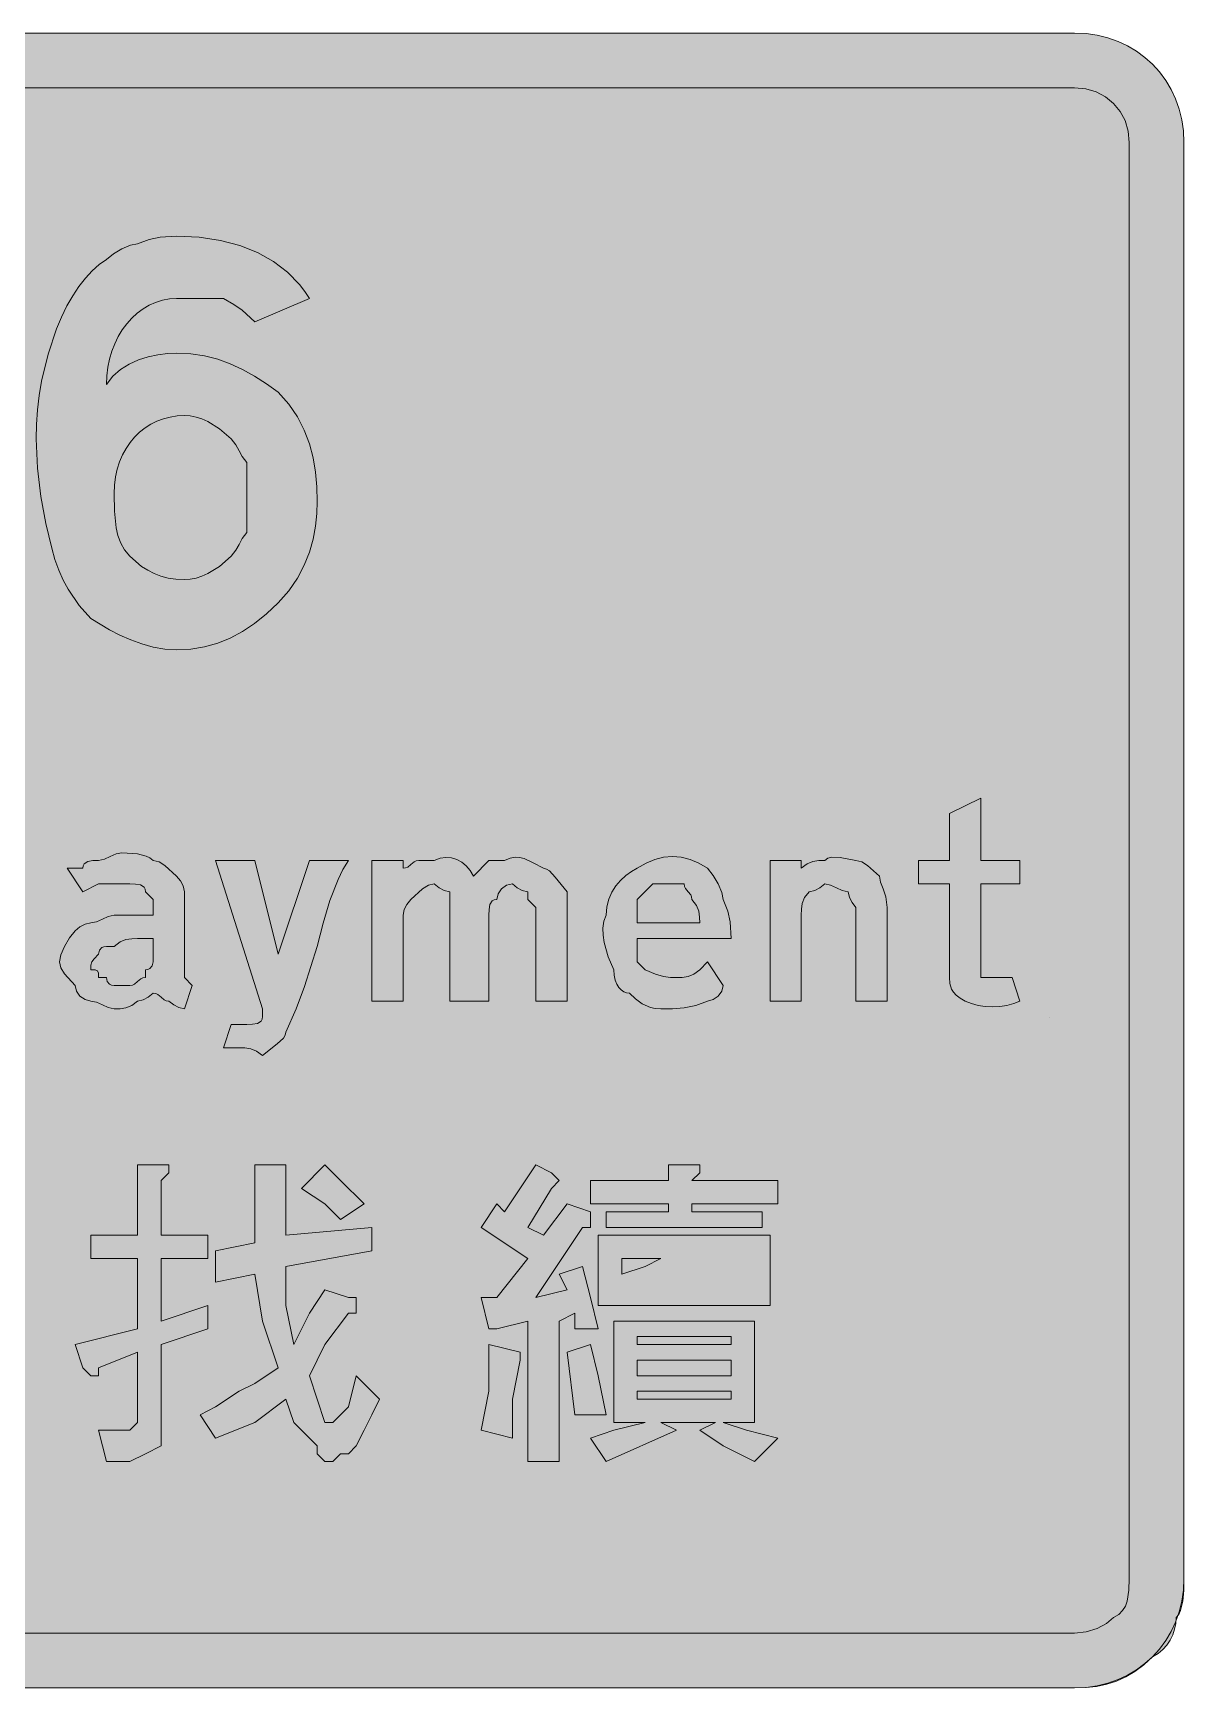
# Model space of a CAD drawing. Header units: metres. Extents: x 106 to 460, y 8 to 263.
# Drawn here: x 283 to 459.9, y 8.4 to 262.8 of the extents above; entities that cross this region are included whole.
import ezdxf

# ---------------------------------------------------------------- set-up
doc = ezdxf.new("R2010")
doc.units = ezdxf.units.M
for name, color, linetype, true_color in [('FILL_BLUE_0000FF', 7, 'Continuous', 0x0000ff), ('FILL_WHITE_FFFFFF', 7, 'Continuous', 0xffffff), ('STROKE_BLUE_0000FF', 7, 'Continuous', 0x0000ff), ('STROKE_WHITE_FFFFFF', 7, 'Continuous', 0xffffff)]:
    doc.layers.add(name, color=color, linetype=linetype, true_color=true_color)

msp = doc.modelspace()

# ---------------------------------------------------------------- hatches: boundary and pattern name
at = {"layer": 'FILL_BLUE_0000FF', "true_color": 0x0000ff}
h = msp.add_hatch(color=7, dxfattribs=at)
h.dxf.hatch_style = 1
h.paths.add_polyline_path([(444.81, 254.24), (446.41, 253.76), (447.84, 253.01), (449.07, 252), (450.08, 250.77), (450.83, 249.34), (451.31, 247.74), (451.47, 246), (451.47, 25.2), (451.43, 23.42), (451.17, 21.75), (450.88, 20.99), (450.46, 20.31), (449.86, 19.7), (449.07, 19.2), (447.96, 18.32), (446.52, 17.55), (444.85, 17.01), (443.07, 16.8), (122.67, 16.8), (121.82, 16.85), (121.06, 17.01), (119.67, 17.55), (116.67, 19.2), (115.79, 20.31), (115.02, 21.75), (114.48, 23.42), (114.27, 25.2), (114.27, 246), (114.29, 246.9), (114.42, 247.8), (114.78, 248.7), (115.47, 249.6), (116.07, 250.35), (116.48, 251.12), (116.67, 252), (117.57, 252.71), (118.47, 253.2), (119.37, 253.69), (120.27, 254.4), (122.67, 254.4), (443.07, 254.4), (444.81, 254.24)])
at = {"layer": 'FILL_WHITE_FFFFFF', "true_color": 0xffffff}
h = msp.add_hatch(color=7, dxfattribs=at)
h.dxf.hatch_style = 1
h.paths.add_polyline_path([(444.84, 262.72), (446.55, 262.47), (448.19, 262.07), (449.75, 261.52), (451.22, 260.84), (452.6, 260.02), (453.89, 259.07), (455.07, 258), (456.14, 256.82), (457.09, 255.53), (457.91, 254.15), (458.6, 252.67), (459.14, 251.12), (459.54, 249.48), (459.79, 247.77), (459.87, 246), (459.87, 25.2), (459.85, 23.42), (459.72, 21.75), (459.36, 20.31), (459.07, 19.7), (458.67, 19.2), (458.61, 18.3), (458.45, 17.42), (458.16, 16.56), (457.77, 15.75), (457.26, 14.99), (456.65, 14.31), (455.91, 13.7), (455.07, 13.2), (453.72, 11.96), (452.35, 10.93), (450.96, 10.1), (449.52, 9.45), (448.03, 8.97), (446.46, 8.64), (444.82, 8.46), (443.07, 8.4), (122.67, 8.4), (121.27, 8.46), (119.78, 8.64), (118.24, 8.97), (116.67, 9.45), (115.1, 10.1), (113.56, 10.93), (112.07, 11.96), (110.67, 13.2), (109.43, 14.55), (108.4, 15.92), (107.57, 17.31), (106.92, 18.75), (106.44, 20.24), (106.11, 21.81), (105.93, 23.45), (105.87, 25.2), (105.87, 246), (105.89, 247.61), (106.02, 249), (106.38, 250.39), (107.07, 252), (108.87, 255.45), (109.77, 256.89), (110.67, 258), (112.28, 258.9), (113.67, 259.8), (115.06, 260.7), (116.67, 261.6), (118.45, 262.29), (120.12, 262.65), (122.67, 262.8), (443.07, 262.8), (444.84, 262.72)])
h = msp.add_hatch(color=7, dxfattribs=at)
h.dxf.hatch_style = 1
h.paths.add_polyline_path([(301.49, 168.41), (299.73, 168.89), (298.02, 169.5), (296.36, 170.23), (294.78, 171.04), (291.87, 172.8), (290.09, 174.82), (288.42, 177.3), (287.66, 178.71), (286.98, 180.22), (286.37, 181.86), (285.87, 183.6), (284.99, 187.41), (284.22, 191.55), (283.68, 195.92), (283.47, 200.4), (283.53, 202.65), (283.69, 204.88), (283.95, 207.09), (284.31, 209.27), (285.31, 213.46), (286.62, 217.35), (287.39, 219.15), (288.22, 220.85), (289.11, 222.42), (290.05, 223.86), (291.05, 225.14), (292.08, 226.27), (293.16, 227.23), (294.27, 228), (295.36, 228.88), (296.67, 229.65), (297.98, 230.19), (299.07, 230.4), (300.85, 231.09), (302.52, 231.45), (305.07, 231.6), (308.56, 231.43), (311.8, 230.94), (314.79, 230.14), (317.52, 229.05), (319.96, 227.67), (322.11, 226.03), (323.95, 224.14), (324.75, 223.1), (325.47, 222), (317.07, 218.4), (315.12, 220.2), (313.86, 221.1), (312.27, 222), (305.07, 222), (303.96, 221.93), (302.88, 221.73), (301.85, 221.4), (300.85, 220.95), (299.91, 220.39), (299.02, 219.72), (298.19, 218.96), (297.42, 218.1), (296.72, 217.16), (296.11, 216.14), (295.57, 215.05), (295.11, 213.9), (294.75, 212.69), (294.49, 211.43), (294.33, 210.13), (294.27, 208.8), (295.28, 210.04), (296.46, 211.07), (297.79, 211.9), (299.22, 212.55), (300.7, 213.03), (302.2, 213.36), (303.67, 213.54), (305.07, 213.6), (307.27, 213.49), (309.36, 213.17), (311.38, 212.65), (313.32, 211.95), (315.21, 211.08), (317.05, 210.06), (318.87, 208.89), (320.67, 207.6), (322.31, 205.75), (323.63, 203.79), (324.68, 201.76), (325.47, 199.65), (326.04, 197.49), (326.41, 195.28), (326.61, 193.05), (326.67, 190.8), (326.61, 188.95), (326.41, 187.01), (326.04, 185.02), (325.47, 183), (324.68, 180.98), (323.63, 178.99), (322.31, 177.05), (320.67, 175.2), (318.87, 173.51), (317.05, 172.05), (315.21, 170.81), (313.32, 169.8), (311.38, 169.01), (309.36, 168.45), (307.27, 168.11), (305.07, 168), (303.27, 168.11), (301.49, 168.41)])
h.paths.add_polyline_path([(315.87, 196.8), (315.16, 197.7), (314.67, 198.6), (314.18, 199.5), (313.47, 200.4), (311.67, 201.97), (309.87, 203.1), (308.97, 203.49), (308.07, 203.77), (307.17, 203.94), (306.27, 204), (305.16, 203.94), (304.08, 203.78), (303.05, 203.51), (302.05, 203.14), (301.11, 202.67), (300.22, 202.1), (299.39, 201.44), (298.62, 200.7), (297.92, 199.87), (297.31, 198.96), (296.77, 197.97), (296.31, 196.91), (295.95, 195.78), (295.69, 194.58), (295.53, 193.32), (295.47, 192), (295.51, 189.32), (295.77, 186.75), (296.06, 185.54), (296.48, 184.41), (297.08, 183.35), (297.87, 182.4), (299.69, 180.82), (300.63, 180.21), (301.62, 179.7), (302.66, 179.31), (303.78, 179.02), (304.97, 178.86), (306.27, 178.8), (307.17, 178.86), (308.07, 179.02), (308.97, 179.31), (309.87, 179.7), (311.67, 180.82), (313.47, 182.4), (314.18, 183.3), (314.67, 184.2), (315.16, 185.1), (315.87, 186), (315.87, 189.6), (315.87, 190.8), (315.87, 192), (315.87, 193.2), (315.87, 196.8)], flags=16)
h = msp.add_hatch(color=7, dxfattribs=at)
h.dxf.hatch_style = 1
h.paths.add_polyline_path([(434.67, 114), (433.72, 113.61), (432.68, 113.32), (431.59, 113.16), (430.47, 113.1), (429.35, 113.16), (428.26, 113.32), (427.22, 113.61), (426.27, 114), (425.48, 114.45), (424.88, 114.9), (424.46, 115.35), (424.17, 115.8), (423.91, 116.7), (423.87, 117.6), (423.87, 132), (419.07, 132), (419.07, 135.6), (423.87, 135.6), (423.87, 142.8), (428.67, 145.2), (428.67, 135.6), (434.67, 135.6), (434.67, 132), (428.67, 132), (428.67, 118.8), (428.67, 117.6), (429.87, 117.6), (431.07, 117.6), (433.47, 117.6), (434.67, 114)])
h = msp.add_hatch(color=7, dxfattribs=at)
h.dxf.hatch_style = 1
h.paths.add_polyline_path([(290.72, 134.8), (290.88, 135.09), (291.42, 135.45), (292.19, 135.58), (293.07, 135.6), (293.97, 135.79), (294.87, 136.2), (295.77, 136.61), (296.67, 136.8), (299.07, 136.65), (300.38, 136.29), (300.97, 136), (301.47, 135.6), (302.37, 135.39), (303.27, 134.85), (305.07, 133.2), (305.67, 132.45), (306.08, 131.68), (306.27, 130.8), (306.27, 126), (306.27, 118.8), (306.27, 117.6), (307.47, 116.4), (306.27, 112.8), (305.39, 112.99), (304.62, 113.4), (303.87, 114), (303.47, 114.05), (303.16, 114.19), (302.67, 114.6), (302.18, 115.01), (301.87, 115.15), (301.47, 115.2), (300.72, 114.6), (299.95, 114.19), (299.07, 114), (298.17, 113.31), (297.27, 112.95), (296.37, 112.82), (295.47, 112.8), (294.57, 112.99), (293.67, 113.4), (292.77, 113.81), (291.87, 114), (290.99, 114.21), (290.22, 114.75), (289.68, 115.52), (289.47, 116.4), (287.82, 118.2), (287.28, 119.1), (287.07, 120), (287.28, 121.09), (287.82, 122.4), (288.59, 123.71), (289.47, 124.8), (290.22, 125.4), (290.99, 125.81), (291.87, 126), (292.77, 126.19), (293.67, 126.6), (294.57, 127.01), (295.47, 127.2), (297.87, 127.2), (301.47, 127.2), (301.47, 128.4), (301.47, 129.6), (300.27, 130.8), (300.22, 131.2), (300.06, 131.49), (299.52, 131.85), (298.75, 131.98), (297.87, 132), (295.47, 132), (293.07, 132), (290.67, 130.8), (288.27, 134.4), (290.67, 134.4), (290.72, 134.8)])
h.paths.add_polyline_path([(298.27, 116.45), (298.58, 116.59), (299.07, 117), (299.56, 117.41), (299.87, 117.55), (300.27, 117.6), (300.27, 118.8), (300.67, 118.85), (300.96, 118.99), (301.32, 119.4), (301.47, 120), (301.47, 123.6), (299.07, 123.6), (298.17, 123.58), (297.27, 123.45), (296.37, 123.09), (295.47, 122.4), (294.27, 122.4), (293.87, 122.35), (293.58, 122.21), (293.22, 121.8), (293.07, 121.2), (292.38, 120.49), (292.02, 120), (291.89, 119.51), (291.87, 118.8), (292.56, 118.78), (292.92, 118.65), (293.05, 118.29), (293.07, 117.6), (294.27, 117.6), (294.42, 117), (294.78, 116.59), (295.07, 116.45), (295.47, 116.4), (297.87, 116.4), (298.27, 116.45)], flags=16)
h = msp.add_hatch(color=7, dxfattribs=at)
h.dxf.hatch_style = 1
h.paths.add_polyline_path([(318.27, 112.8), (311.07, 135.6), (317.07, 135.6), (320.67, 121.2), (325.47, 135.6), (331.47, 135.6), (330.62, 134.2), (329.88, 132.69), (328.62, 129.45), (327.59, 125.98), (326.67, 122.4), (324.72, 116.25), (323.46, 112.78), (321.87, 109.2), (321.76, 108.75), (321.48, 108.3), (320.52, 107.4), (318.27, 105.6), (317.37, 106.29), (316.47, 106.65), (315.57, 106.78), (314.67, 106.8), (312.27, 106.8), (313.47, 110.4), (315.87, 110.4), (316.75, 110.42), (317.52, 110.55), (318.06, 110.91), (318.22, 111.2), (318.27, 111.6), (318.27, 112.8)])
h = msp.add_hatch(color=7, dxfattribs=at)
h.dxf.hatch_style = 1
h.paths.add_polyline_path([(339.87, 134.4), (340.27, 134.45), (340.58, 134.59), (341.07, 135), (341.56, 135.41), (341.87, 135.55), (342.27, 135.6), (344.67, 135.6), (345.57, 135.94), (346.45, 136.07), (347.31, 136), (348.12, 135.75), (348.88, 135.33), (349.56, 134.76), (350.17, 134.04), (350.67, 133.2), (353.07, 135.6), (355.47, 135.6), (356.32, 135.94), (357.08, 136.09), (357.79, 136.06), (358.47, 135.9), (359.86, 135.26), (361.47, 134.4), (361.92, 134.29), (362.37, 134.01), (363.27, 133.05), (365.07, 130.8), (365.07, 129.6), (365.07, 114), (360.27, 114), (360.27, 128.4), (359.07, 129.6), (359.07, 130.8), (358.19, 130.99), (357.42, 131.4), (356.67, 132), (355.79, 131.79), (355.02, 131.25), (354.48, 130.48), (354.27, 129.6), (353.87, 129.55), (353.58, 129.39), (353.22, 128.85), (353.09, 128.08), (353.07, 127.2), (353.07, 114), (347.07, 114), (347.07, 128.4), (347.07, 129.6), (347.07, 130.8), (346.19, 130.99), (345.42, 131.4), (344.67, 132), (343.77, 131.79), (342.87, 131.25), (341.07, 129.6), (340.47, 128.85), (340.06, 128.08), (339.87, 127.2), (339.87, 114), (335.07, 114), (335.07, 135.6), (339.87, 135.6), (339.87, 134.4)])
h = msp.add_hatch(color=7, dxfattribs=at)
h.dxf.hatch_style = 1
h.paths.add_polyline_path([(377.88, 113.01), (376.62, 113.55), (375.59, 114.32), (374.67, 115.2), (374.22, 115.26), (373.79, 115.42), (373.38, 115.71), (373.02, 116.1), (372.71, 116.61), (372.48, 117.22), (372.32, 117.96), (372.27, 118.8), (371.41, 120.79), (370.77, 123), (370.61, 124.12), (370.58, 125.21), (370.73, 126.25), (371.07, 127.2), (371.18, 128.49), (371.48, 129.67), (371.96, 130.74), (372.57, 131.7), (373.3, 132.54), (374.11, 133.27), (374.97, 133.89), (375.87, 134.4), (377.22, 135.19), (378.57, 135.75), (379.92, 136.09), (381.27, 136.2), (382.62, 136.09), (383.97, 135.75), (385.32, 135.19), (386.67, 134.4), (387.55, 133.31), (388.32, 132), (388.86, 130.69), (389.07, 129.6), (389.76, 127.82), (390.12, 126.15), (390.27, 123.6), (375.87, 123.6), (375.87, 120), (377.07, 118.8), (378.66, 118.11), (379.92, 117.75), (380.95, 117.62), (381.87, 117.6), (382.77, 117.62), (383.67, 117.75), (384.57, 118.11), (385.47, 118.8), (386.67, 120), (389.07, 116.4), (388.86, 115.52), (388.32, 114.75), (387.55, 114.21), (386.67, 114), (384.87, 113.31), (383.07, 112.95), (381.27, 112.82), (379.47, 112.8), (378.62, 112.85), (377.88, 113.01)])
h.paths.add_polyline_path([(385.45, 126.9), (385.32, 127.8), (384.96, 128.7), (384.27, 129.6), (384.22, 130), (384.08, 130.31), (383.67, 130.8), (383.26, 131.29), (383.12, 131.6), (383.07, 132), (378.27, 132), (375.87, 129.6), (375.87, 126), (385.47, 126), (385.45, 126.9)], flags=16)
h = msp.add_hatch(color=7, dxfattribs=at)
h.dxf.hatch_style = 1
h.paths.add_polyline_path([(403.92, 131.4), (403.15, 130.99), (402.27, 130.8), (401.58, 129.9), (401.22, 129), (401.09, 128.1), (401.07, 127.2), (401.07, 114), (396.27, 114), (396.27, 135.6), (401.07, 135.6), (401.07, 134.4), (401.97, 135.09), (402.87, 135.45), (403.77, 135.58), (404.67, 135.6), (405.17, 135.94), (405.76, 136.11), (407.07, 136.05), (409.47, 135.6), (410.37, 135.39), (411.27, 134.85), (413.07, 133.2), (413.26, 132.28), (413.67, 131.25), (414.08, 129.99), (414.27, 128.4), (414.27, 114), (409.47, 114), (409.47, 128.4), (408.87, 129.15), (408.46, 129.92), (408.27, 130.8), (407.37, 130.99), (406.47, 131.4), (405.57, 131.81), (404.67, 132), (403.92, 131.4)])
h = msp.add_hatch(color=7, dxfattribs=at)
h.dxf.hatch_style = 1
h.paths.add_polyline_path([(299.07, 78), (299.07, 88.8), (301.47, 88.8), (303.87, 88.8), (303.87, 87.6), (302.67, 86.4), (302.67, 78), (309.87, 78), (309.87, 74.4), (302.67, 74.4), (302.67, 64.8), (309.87, 67.2), (309.87, 63.6), (302.67, 61.2), (302.67, 48), (302.67, 46.8), (302.67, 45.6), (300.27, 44.4), (297.87, 43.2), (294.27, 43.2), (293.07, 48), (295.47, 48), (296.67, 48), (297.87, 48), (299.07, 49.2), (299.07, 50.4), (299.07, 60), (293.07, 57.6), (293.07, 56.4), (291.87, 56.4), (290.67, 57.6), (289.47, 61.2), (299.07, 63.6), (299.07, 74.4), (291.87, 74.4), (291.87, 78), (299.07, 78)])
h = msp.add_hatch(color=7, dxfattribs=at)
h.dxf.hatch_style = 1
h.paths.add_polyline_path([(317.07, 76.8), (317.07, 88.8), (320.67, 88.8), (321.87, 88.8), (321.87, 87.6), (321.87, 86.4), (321.87, 78), (335.07, 79.2), (335.07, 75.6), (321.87, 73.2), (321.87, 67.2), (323.07, 61.2), (325.47, 66), (327.87, 69.6), (331.47, 68.4), (332.67, 68.4), (332.67, 67.2), (332.67, 66), (331.47, 66), (327.87, 61.2), (325.47, 56.4), (326.67, 52.8), (327.87, 49.2), (329.07, 49.2), (330.27, 50.4), (331.47, 51.6), (332.67, 56.4), (336.27, 52.8), (335.07, 50.4), (333.87, 48), (332.67, 45.6), (331.47, 44.4), (330.27, 44.4), (329.07, 43.2), (327.87, 43.2), (326.67, 44.4), (326.67, 45.6), (323.07, 49.2), (321.87, 52.8), (317.07, 49.2), (311.07, 46.8), (308.67, 50.4), (311.07, 51.6), (314.67, 54), (317.07, 55.2), (320.67, 57.6), (318.27, 64.8), (317.07, 72), (311.07, 70.8), (311.07, 75.6), (317.07, 76.8)])
h = msp.add_hatch(color=7, dxfattribs=at)
h.dxf.hatch_style = 1
h.paths.add_polyline_path([(327.87, 82.8), (324.27, 85.2), (327.87, 88.8), (330.27, 86.4), (333.87, 82.8), (330.27, 80.4), (327.87, 82.8)])
h = msp.add_hatch(color=7, dxfattribs=at)
h.dxf.hatch_style = 1
h.paths.add_polyline_path([(355.47, 81.6), (360.27, 88.8), (362.67, 87.6), (363.87, 86.4), (362.67, 85.2), (359.07, 79.2), (361.47, 78), (365.07, 82.8), (368.67, 81.6), (368.67, 80.4), (368.67, 79.2), (367.47, 79.2), (360.27, 68.4), (365.07, 69.6), (363.87, 72), (367.47, 73.2), (368.67, 68.4), (369.87, 63.6), (366.27, 63.6), (366.27, 66), (363.87, 64.8), (363.87, 43.2), (359.07, 43.2), (359.07, 64.8), (354.27, 63.6), (353.07, 63.6), (351.87, 68.4), (354.27, 68.4), (359.07, 74.4), (351.87, 79.2), (354.27, 82.8), (355.47, 81.6)])
h = msp.add_hatch(color=7, dxfattribs=at)
h.dxf.hatch_style = 1
h.paths.add_polyline_path([(380.67, 86.4), (380.67, 88.8), (384.27, 88.8), (385.47, 88.8), (385.47, 87.6), (384.27, 86.4), (397.47, 86.4), (397.47, 82.8), (384.27, 82.8), (384.27, 81.6), (395.07, 81.6), (395.07, 79.2), (371.07, 79.2), (371.07, 81.6), (380.67, 81.6), (380.67, 82.8), (368.67, 82.8), (368.67, 86.4), (380.67, 86.4)])
h = msp.add_hatch(color=7, dxfattribs=at)
h.dxf.hatch_style = 1
h.paths.add_polyline_path([(396.27, 67.2), (369.87, 67.2), (369.87, 78), (396.27, 78), (396.27, 67.2)])
h.paths.add_polyline_path([(379.47, 74.4), (373.47, 74.4), (373.47, 72), (377.07, 73.2), (379.47, 74.4)], flags=16)
h = msp.add_hatch(color=7, dxfattribs=at)
h.dxf.hatch_style = 1
h.paths.add_polyline_path([(392.67, 48), (397.47, 46.8), (393.87, 43.2), (389.07, 45.6), (385.47, 48), (387.87, 49.2), (379.47, 49.2), (381.87, 48), (371.07, 43.2), (368.67, 46.8), (372.27, 48), (377.07, 49.2), (372.27, 49.2), (372.27, 64.8), (393.87, 64.8), (393.87, 49.2), (389.07, 49.2), (392.67, 48)])
h.paths.add_polyline_path([(375.87, 61.2), (390.27, 61.2), (390.27, 62.4), (375.87, 62.4), (375.87, 61.2)], flags=16)
h.paths.add_polyline_path([(375.87, 54), (375.87, 52.8), (390.27, 52.8), (390.27, 54), (375.87, 54)], flags=16)
h.paths.add_polyline_path([(390.27, 58.8), (375.87, 58.8), (375.87, 56.4), (390.27, 56.4), (390.27, 58.8)], flags=16)
h = msp.add_hatch(color=7, dxfattribs=at)
h.dxf.hatch_style = 1
h.paths.add_polyline_path([(353.07, 54), (353.07, 61.2), (357.87, 60), (357.87, 58.8), (356.67, 52.8), (356.67, 46.8), (351.87, 48), (353.07, 54)])
h = msp.add_hatch(color=7, dxfattribs=at)
h.dxf.hatch_style = 1
h.paths.add_polyline_path([(369.87, 56.4), (371.07, 50.4), (366.27, 50.4), (365.07, 60), (368.67, 61.2), (369.87, 56.4)])

# ---------------------------------------------------------------- linework, layer by layer
at = {"layer": 'FILL_BLUE_0000FF', "lineweight": 0, "true_color": 0x0000ff}
msp.add_lwpolyline([(122.67, 254.4), (443.07, 254.4), (444.81, 254.24), (446.41, 253.76), (447.84, 253.01), (449.07, 252), (450.08, 250.77), (450.83, 249.34), (451.31, 247.74), (451.47, 246), (451.47, 25.2), (451.43, 23.42), (451.17, 21.75), (450.88, 20.99), (450.46, 20.31), (449.86, 19.7), (449.07, 19.2), (447.96, 18.32), (446.52, 17.55), (444.85, 17.01), (443.07, 16.8), (122.67, 16.8)], dxfattribs=at)
at = {"layer": 'FILL_WHITE_FFFFFF', "lineweight": 0, "true_color": 0xffffff}
msp.add_lwpolyline([(122.67, 262.8), (443.07, 262.8), (444.84, 262.72), (446.55, 262.47), (448.19, 262.07), (449.75, 261.52), (451.22, 260.84), (452.6, 260.02), (453.89, 259.07), (455.07, 258), (456.14, 256.82), (457.09, 255.53), (457.91, 254.15), (458.6, 252.67), (459.14, 251.12), (459.54, 249.48), (459.79, 247.77), (459.87, 246), (459.87, 25.2), (459.85, 23.42), (459.72, 21.75), (459.36, 20.31), (459.07, 19.7), (458.67, 19.2), (458.61, 18.3), (458.45, 17.42), (458.16, 16.56), (457.77, 15.75), (457.26, 14.99), (456.65, 14.31), (455.91, 13.7), (455.07, 13.2), (453.72, 11.96), (452.35, 10.93), (450.96, 10.1), (449.52, 9.45), (448.03, 8.97), (446.46, 8.64), (444.82, 8.46), (443.07, 8.4), (122.67, 8.4)], dxfattribs=at)
for points in [[(301.49, 168.41), (299.73, 168.89), (298.02, 169.5), (296.36, 170.23), (294.78, 171.04), (291.87, 172.8), (290.09, 174.82), (288.42, 177.3), (287.66, 178.71), (286.98, 180.22), (286.37, 181.86), (285.87, 183.6), (284.99, 187.41), (284.22, 191.55), (283.68, 195.92), (283.47, 200.4), (283.53, 202.65), (283.69, 204.88), (283.95, 207.09), (284.31, 209.27), (285.31, 213.46), (286.62, 217.35), (287.39, 219.15), (288.22, 220.85), (289.11, 222.42), (290.05, 223.86), (291.05, 225.14), (292.08, 226.27), (293.16, 227.23), (294.27, 228), (295.36, 228.88), (296.67, 229.65), (297.98, 230.19), (299.07, 230.4), (300.85, 231.09), (302.52, 231.45), (305.07, 231.6), (308.56, 231.43), (311.8, 230.94), (314.79, 230.14), (317.52, 229.05), (319.96, 227.67), (322.11, 226.03), (323.95, 224.14), (324.75, 223.1), (325.47, 222), (317.07, 218.4), (315.12, 220.2), (313.86, 221.1), (312.27, 222), (305.07, 222), (303.96, 221.93), (302.88, 221.73), (301.85, 221.4), (300.85, 220.95), (299.91, 220.39), (299.02, 219.72), (298.19, 218.96), (297.42, 218.1), (296.72, 217.16), (296.11, 216.14), (295.57, 215.05), (295.11, 213.9), (294.75, 212.69), (294.49, 211.43), (294.33, 210.13), (294.27, 208.8), (295.28, 210.04), (296.46, 211.07), (297.79, 211.9), (299.22, 212.55), (300.7, 213.03), (302.2, 213.36), (303.67, 213.54), (305.07, 213.6), (307.27, 213.49), (309.36, 213.17), (311.38, 212.65), (313.32, 211.95), (315.21, 211.08), (317.05, 210.06), (318.87, 208.89), (320.67, 207.6), (322.31, 205.75), (323.63, 203.79), (324.68, 201.76), (325.47, 199.65), (326.04, 197.49), (326.41, 195.28), (326.61, 193.05), (326.67, 190.8), (326.61, 188.95), (326.41, 187.01), (326.04, 185.02), (325.47, 183), (324.68, 180.98), (323.63, 178.99), (322.31, 177.05), (320.67, 175.2), (318.87, 173.51), (317.05, 172.05), (315.21, 170.81), (313.32, 169.8), (311.38, 169.01), (309.36, 168.45), (307.27, 168.11), (305.07, 168), (303.27, 168.11)], [(315.87, 196.8), (315.16, 197.7), (314.67, 198.6), (314.18, 199.5), (313.47, 200.4), (311.67, 201.97), (309.87, 203.1), (308.97, 203.49), (308.07, 203.77), (307.17, 203.94), (306.27, 204), (305.16, 203.94), (304.08, 203.78), (303.05, 203.51), (302.05, 203.14), (301.11, 202.67), (300.22, 202.1), (299.39, 201.44), (298.62, 200.7), (297.92, 199.87), (297.31, 198.96), (296.77, 197.97), (296.31, 196.91), (295.95, 195.78), (295.69, 194.58), (295.53, 193.32), (295.47, 192), (295.51, 189.32), (295.77, 186.75), (296.06, 185.54), (296.48, 184.41), (297.08, 183.35), (297.87, 182.4), (299.69, 180.82), (300.63, 180.21), (301.62, 179.7), (302.66, 179.31), (303.78, 179.02), (304.97, 178.86), (306.27, 178.8), (307.17, 178.86), (308.07, 179.02), (308.97, 179.31), (309.87, 179.7), (311.67, 180.82), (313.47, 182.4), (314.18, 183.3), (314.67, 184.2), (315.16, 185.1), (315.87, 186), (315.87, 189.6), (315.87, 190.8), (315.87, 192), (315.87, 193.2)], [(434.67, 114), (433.72, 113.61), (432.68, 113.32), (431.59, 113.16), (430.47, 113.1), (429.35, 113.16), (428.26, 113.32), (427.22, 113.61), (426.27, 114), (425.48, 114.45), (424.88, 114.9), (424.46, 115.35), (424.17, 115.8), (423.91, 116.7), (423.87, 117.6), (423.87, 132), (419.07, 132), (419.07, 135.6), (423.87, 135.6), (423.87, 142.8), (428.67, 145.2), (428.67, 135.6), (434.67, 135.6), (434.67, 132), (428.67, 132), (428.67, 118.8), (428.67, 117.6), (429.87, 117.6), (431.07, 117.6), (433.47, 117.6)], [(290.72, 134.8), (290.88, 135.09), (291.42, 135.45), (292.19, 135.58), (293.07, 135.6), (293.97, 135.79), (294.87, 136.2), (295.77, 136.61), (296.67, 136.8), (299.07, 136.65), (300.38, 136.29), (300.97, 136), (301.47, 135.6), (302.37, 135.39), (303.27, 134.85), (305.07, 133.2), (305.67, 132.45), (306.08, 131.68), (306.27, 130.8), (306.27, 126), (306.27, 118.8), (306.27, 117.6), (307.47, 116.4), (306.27, 112.8), (305.39, 112.99), (304.62, 113.4), (303.87, 114), (303.47, 114.05), (303.16, 114.19), (302.67, 114.6), (302.18, 115.01), (301.87, 115.15), (301.47, 115.2), (300.72, 114.6), (299.95, 114.19), (299.07, 114), (298.17, 113.31), (297.27, 112.95), (296.37, 112.82), (295.47, 112.8), (294.57, 112.99), (293.67, 113.4), (292.77, 113.81), (291.87, 114), (290.99, 114.21), (290.22, 114.75), (289.68, 115.52), (289.47, 116.4), (287.82, 118.2), (287.28, 119.1), (287.07, 120), (287.28, 121.09), (287.82, 122.4), (288.59, 123.71), (289.47, 124.8), (290.22, 125.4), (290.99, 125.81), (291.87, 126), (292.77, 126.19), (293.67, 126.6), (294.57, 127.01), (295.47, 127.2), (297.87, 127.2), (301.47, 127.2), (301.47, 128.4), (301.47, 129.6), (300.27, 130.8), (300.22, 131.2), (300.06, 131.49), (299.52, 131.85), (298.75, 131.98), (297.87, 132), (295.47, 132), (293.07, 132), (290.67, 130.8), (288.27, 134.4), (290.67, 134.4)], [(318.27, 112.8), (311.07, 135.6), (317.07, 135.6), (320.67, 121.2), (325.47, 135.6), (331.47, 135.6), (330.62, 134.2), (329.88, 132.69), (328.62, 129.45), (327.59, 125.98), (326.67, 122.4), (324.72, 116.25), (323.46, 112.78), (321.87, 109.2), (321.76, 108.75), (321.48, 108.3), (320.52, 107.4), (318.27, 105.6), (317.37, 106.29), (316.47, 106.65), (315.57, 106.78), (314.67, 106.8), (312.27, 106.8), (313.47, 110.4), (315.87, 110.4), (316.75, 110.42), (317.52, 110.55), (318.06, 110.91), (318.22, 111.2), (318.27, 111.6)], [(339.87, 134.4), (340.27, 134.45), (340.58, 134.59), (341.07, 135), (341.56, 135.41), (341.87, 135.55), (342.27, 135.6), (344.67, 135.6), (345.57, 135.94), (346.45, 136.07), (347.31, 136), (348.12, 135.75), (348.88, 135.33), (349.56, 134.76), (350.17, 134.04), (350.67, 133.2), (353.07, 135.6), (355.47, 135.6), (356.32, 135.94), (357.08, 136.09), (357.79, 136.06), (358.47, 135.9), (359.86, 135.26), (361.47, 134.4), (361.92, 134.29), (362.37, 134.01), (363.27, 133.05), (365.07, 130.8), (365.07, 129.6), (365.07, 114), (360.27, 114), (360.27, 128.4), (359.07, 129.6), (359.07, 130.8), (358.19, 130.99), (357.42, 131.4), (356.67, 132), (355.79, 131.79), (355.02, 131.25), (354.48, 130.48), (354.27, 129.6), (353.87, 129.55), (353.58, 129.39), (353.22, 128.85), (353.09, 128.08), (353.07, 127.2), (353.07, 114), (347.07, 114), (347.07, 128.4), (347.07, 129.6), (347.07, 130.8), (346.19, 130.99), (345.42, 131.4), (344.67, 132), (343.77, 131.79), (342.87, 131.25), (341.07, 129.6), (340.47, 128.85), (340.06, 128.08), (339.87, 127.2), (339.87, 114), (335.07, 114), (335.07, 135.6), (339.87, 135.6)], [(377.88, 113.01), (376.62, 113.55), (375.59, 114.32), (374.67, 115.2), (374.22, 115.26), (373.79, 115.42), (373.38, 115.71), (373.02, 116.1), (372.71, 116.61), (372.48, 117.22), (372.32, 117.96), (372.27, 118.8), (371.41, 120.79), (370.77, 123), (370.61, 124.12), (370.58, 125.21), (370.73, 126.25), (371.07, 127.2), (371.18, 128.49), (371.48, 129.67), (371.96, 130.74), (372.57, 131.7), (373.3, 132.54), (374.11, 133.27), (374.97, 133.89), (375.87, 134.4), (377.22, 135.19), (378.57, 135.75), (379.92, 136.09), (381.27, 136.2), (382.62, 136.09), (383.97, 135.75), (385.32, 135.19), (386.67, 134.4), (387.55, 133.31), (388.32, 132), (388.86, 130.69), (389.07, 129.6), (389.76, 127.82), (390.12, 126.15), (390.27, 123.6), (375.87, 123.6), (375.87, 120), (377.07, 118.8), (378.66, 118.11), (379.92, 117.75), (380.95, 117.62), (381.87, 117.6), (382.77, 117.62), (383.67, 117.75), (384.57, 118.11), (385.47, 118.8), (386.67, 120), (389.07, 116.4), (388.86, 115.52), (388.32, 114.75), (387.55, 114.21), (386.67, 114), (384.87, 113.31), (383.07, 112.95), (381.27, 112.82), (379.47, 112.8), (378.62, 112.85)], [(403.92, 131.4), (403.15, 130.99), (402.27, 130.8), (401.58, 129.9), (401.22, 129), (401.09, 128.1), (401.07, 127.2), (401.07, 114), (396.27, 114), (396.27, 135.6), (401.07, 135.6), (401.07, 134.4), (401.97, 135.09), (402.87, 135.45), (403.77, 135.58), (404.67, 135.6), (405.17, 135.94), (405.76, 136.11), (407.07, 136.05), (409.47, 135.6), (410.37, 135.39), (411.27, 134.85), (413.07, 133.2), (413.26, 132.28), (413.67, 131.25), (414.08, 129.99), (414.27, 128.4), (414.27, 114), (409.47, 114), (409.47, 128.4), (408.87, 129.15), (408.46, 129.92), (408.27, 130.8), (407.37, 130.99), (406.47, 131.4), (405.57, 131.81), (404.67, 132)], [(385.45, 126.9), (385.32, 127.8), (384.96, 128.7), (384.27, 129.6), (384.22, 130), (384.08, 130.31), (383.67, 130.8), (383.26, 131.29), (383.12, 131.6), (383.07, 132), (378.27, 132), (375.87, 129.6), (375.87, 126), (385.47, 126)], [(298.27, 116.45), (298.58, 116.59), (299.07, 117), (299.56, 117.41), (299.87, 117.55), (300.27, 117.6), (300.27, 118.8), (300.67, 118.85), (300.96, 118.99), (301.32, 119.4), (301.47, 120), (301.47, 123.6), (299.07, 123.6), (298.17, 123.58), (297.27, 123.45), (296.37, 123.09), (295.47, 122.4), (294.27, 122.4), (293.87, 122.35), (293.58, 122.21), (293.22, 121.8), (293.07, 121.2), (292.38, 120.49), (292.02, 120), (291.89, 119.51), (291.87, 118.8), (292.56, 118.78), (292.92, 118.65), (293.05, 118.29), (293.07, 117.6), (294.27, 117.6), (294.42, 117), (294.78, 116.59), (295.07, 116.45), (295.47, 116.4), (297.87, 116.4)], [(299.07, 78), (299.07, 88.8), (301.47, 88.8), (303.87, 88.8), (303.87, 87.6), (302.67, 86.4), (302.67, 78), (309.87, 78), (309.87, 74.4), (302.67, 74.4), (302.67, 64.8), (309.87, 67.2), (309.87, 63.6), (302.67, 61.2), (302.67, 48), (302.67, 46.8), (302.67, 45.6), (300.27, 44.4), (297.87, 43.2), (294.27, 43.2), (293.07, 48), (295.47, 48), (296.67, 48), (297.87, 48), (299.07, 49.2), (299.07, 50.4), (299.07, 60), (293.07, 57.6), (293.07, 56.4), (291.87, 56.4), (290.67, 57.6), (289.47, 61.2), (299.07, 63.6), (299.07, 74.4), (291.87, 74.4), (291.87, 78)], [(317.07, 76.8), (317.07, 88.8), (320.67, 88.8), (321.87, 88.8), (321.87, 87.6), (321.87, 86.4), (321.87, 78), (335.07, 79.2), (335.07, 75.6), (321.87, 73.2), (321.87, 67.2), (323.07, 61.2), (325.47, 66), (327.87, 69.6), (331.47, 68.4), (332.67, 68.4), (332.67, 67.2), (332.67, 66), (331.47, 66), (327.87, 61.2), (325.47, 56.4), (326.67, 52.8), (327.87, 49.2), (329.07, 49.2), (330.27, 50.4), (331.47, 51.6), (332.67, 56.4), (336.27, 52.8), (335.07, 50.4), (333.87, 48), (332.67, 45.6), (331.47, 44.4), (330.27, 44.4), (329.07, 43.2), (327.87, 43.2), (326.67, 44.4), (326.67, 45.6), (323.07, 49.2), (321.87, 52.8), (317.07, 49.2), (311.07, 46.8), (308.67, 50.4), (311.07, 51.6), (314.67, 54), (317.07, 55.2), (320.67, 57.6), (318.27, 64.8), (317.07, 72), (311.07, 70.8), (311.07, 75.6)], [(327.87, 82.8), (324.27, 85.2), (327.87, 88.8), (330.27, 86.4), (333.87, 82.8), (330.27, 80.4)], [(355.47, 81.6), (360.27, 88.8), (362.67, 87.6), (363.87, 86.4), (362.67, 85.2), (359.07, 79.2), (361.47, 78), (365.07, 82.8), (368.67, 81.6), (368.67, 80.4), (368.67, 79.2), (367.47, 79.2), (360.27, 68.4), (365.07, 69.6), (363.87, 72), (367.47, 73.2), (368.67, 68.4), (369.87, 63.6), (366.27, 63.6), (366.27, 66), (363.87, 64.8), (363.87, 43.2), (359.07, 43.2), (359.07, 64.8), (354.27, 63.6), (353.07, 63.6), (351.87, 68.4), (354.27, 68.4), (359.07, 74.4), (351.87, 79.2), (354.27, 82.8)], [(380.67, 86.4), (380.67, 88.8), (384.27, 88.8), (385.47, 88.8), (385.47, 87.6), (384.27, 86.4), (397.47, 86.4), (397.47, 82.8), (384.27, 82.8), (384.27, 81.6), (395.07, 81.6), (395.07, 79.2), (371.07, 79.2), (371.07, 81.6), (380.67, 81.6), (380.67, 82.8), (368.67, 82.8), (368.67, 86.4)], [(396.27, 67.2), (369.87, 67.2), (369.87, 78), (396.27, 78)], [(379.47, 74.4), (373.47, 74.4), (373.47, 72), (377.07, 73.2)], [(392.67, 48), (397.47, 46.8), (393.87, 43.2), (389.07, 45.6), (385.47, 48), (387.87, 49.2), (379.47, 49.2), (381.87, 48), (371.07, 43.2), (368.67, 46.8), (372.27, 48), (377.07, 49.2), (372.27, 49.2), (372.27, 64.8), (393.87, 64.8), (393.87, 49.2), (389.07, 49.2)], [(353.07, 54), (353.07, 61.2), (357.87, 60), (357.87, 58.8), (356.67, 52.8), (356.67, 46.8), (351.87, 48)], [(369.87, 56.4), (371.07, 50.4), (366.27, 50.4), (365.07, 60), (368.67, 61.2)], [(375.87, 61.2), (390.27, 61.2), (390.27, 62.4), (375.87, 62.4)], [(390.27, 58.8), (375.87, 58.8), (375.87, 56.4), (390.27, 56.4)], [(375.87, 54), (375.87, 52.8), (390.27, 52.8), (390.27, 54)]]:
    msp.add_lwpolyline(points, close=True, dxfattribs=at)
at = {"layer": 'STROKE_BLUE_0000FF', "lineweight": 0, "true_color": 0x0000ff}
for points in [[(459.87, 25.2), (459.87, 246), (459.79, 247.77), (459.54, 249.48), (459.14, 251.12), (458.6, 252.67), (457.91, 254.15), (457.09, 255.53), (456.14, 256.82), (455.07, 258), (453.89, 259.07), (452.6, 260.02), (451.22, 260.84), (449.75, 261.52), (448.19, 262.07), (446.55, 262.47), (444.84, 262.72), (443.07, 262.8), (122.67, 262.8)], [(122.67, 8.4), (443.07, 8.4), (444.84, 8.48), (446.55, 8.73), (448.19, 9.13), (449.75, 9.67), (451.22, 10.36), (452.6, 11.18), (453.89, 12.13), (455.07, 13.2), (456.14, 14.38), (457.09, 15.67), (457.91, 17.05), (458.6, 18.52), (459.14, 20.08), (459.54, 21.72), (459.79, 23.43), (459.87, 25.2)]]:
    msp.add_lwpolyline(points, dxfattribs=at)
at = {"layer": 'STROKE_WHITE_FFFFFF', "lineweight": 0, "true_color": 0xffffff}
msp.add_lwpolyline([(439.27, 111.44), (439.27, 111.44)], dxfattribs=at)

doc.saveas('drawing.dxf')
